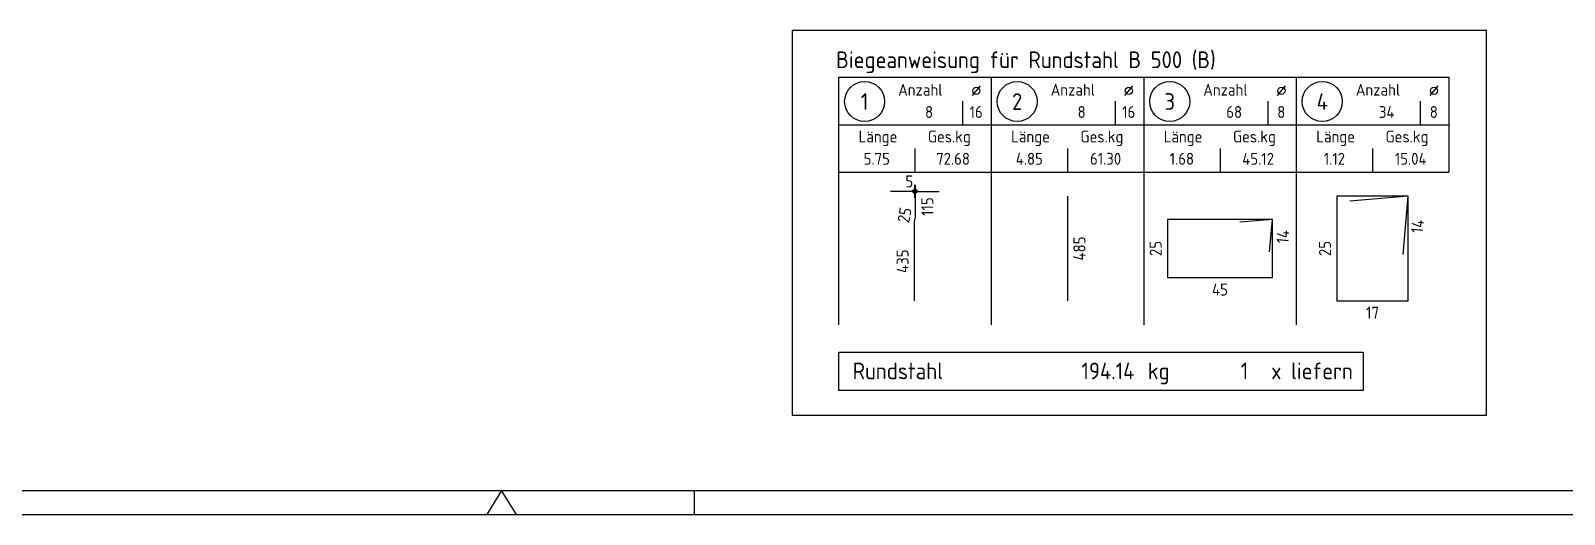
# Model space of a CAD drawing. Extents: x 0 to 25.9, y 0 to 27.3.
# Drawn here: x 8.04 to 16.09, y 0 to 2.54 of the extents above; entities that cross this region are included whole.
import ezdxf
from ezdxf.enums import TextEntityAlignment as Align

# ---------------------------------------------------------------- set-up
doc = ezdxf.new("R2010")
doc.units = 0
doc.header["$LTSCALE"] = 0.25
doc.linetypes.add('AUSGEZOGEN', pattern=[1000.01, 1000, 0.01])
for name, color, linetype in [('MASSE', 7, 'Continuous'), ('RAHMEN', 7, 'Continuous'), ('RND', 7, 'Continuous'), ('RND_BILD', 7, 'Continuous'), ('TEXT', 7, 'Continuous')]:
    doc.layers.add(name, color=color, linetype=linetype)
doc.styles.add('txt', font='isocp.shx')
doc.dimstyles.new('DOT_I', dxfattribs={"dimscale": 0.25, "dimtxt": 0.25, "dimasz": 0.25, "dimexe": 0.1, "dimexo": 0.3, "dimgap": 0.1, "dimtad": 1, "dimdec": 3, "dimzin": 3, "dimtxsty": 'txt', "dimblk": 'DOT', "dimblk1": 'DOT', "dimblk2": 'DOT', "dimsah": 1, "dimcen": 0.1, "dimse1": 1, "dimse2": 1, "dimazin": 0, "dimtfac": 1, "dimtdec": 4, "dimtix": 1, "dimtmove": 2, "dimatfit": 3, "dimfxl": 0, "dimtvp": 1, "dimtolj": 1, "dimtzin": 0, "dimarcsym": 0})

# ---------------------------------------------------------------- blocks, each defined once
blk = doc.blocks.new('DINA1')
at = {"layer": 'RAHMEN', "color": 5}
blk.add_line((2, 0.5), (83.6, 0.5), dxfattribs=at)
at = {"layer": 'RAHMEN', "color": 7, "linetype": 'Continuous'}
for p, q in [((42.05, 0.5), (41.74, 0)), ((42.36, 0), (42.05, 0.5))]:
    blk.add_line(p, q, dxfattribs=at)
at = {"layer": 'RAHMEN', "color": 7}
blk.add_line((46.1, 0), (46.1, 0.5), dxfattribs=at)
at = {"layer": 'RAHMEN'}
blk.add_line((0, 0), (84.1, 0), dxfattribs=at)
blk = doc.blocks.new('RND_LIS2')
at = {"layer": 'RND', "color": 3, "linetype": 'Continuous'}
for p, q in [((0, 0), (0, -5.2)), ((0, 0), (3.2, 0)), ((3.2, 0), (3.2, -2)), ((2.6, -0.503), (2.6, -1)), ((0, -1), (3.2, -1)), ((1.6, -1.503), (1.6, -2)), ((0, -2), (3.2, -2))]:
    blk.add_line(p, q, dxfattribs=at)
at = {"layer": 'RND', "color": 7, "linetype": 'Continuous'}
blk.add_line((2.805, -0.39), (2.973, -0.186), dxfattribs=at)
at = {"layer": 'RND', "color": 1, "linetype": 'Continuous'}
blk.add_circle((0.545, -0.513), 0.42, dxfattribs=at)
at = {"layer": 'RND', "color": 7, "linetype": 'Continuous'}
blk.add_circle((2.889, -0.288), 0.075, dxfattribs=at)
at = {"layer": 'RND', "color": 7, "linetype": 'Continuous', "style": 'txt'}
for s, p in [('Anzahl', (1.249, -0.391)), ('Länge', (0.42, -1.373)), ('Ges.kg', (1.872, -1.373))]:
    blk.add_text(s, height=0.25, dxfattribs=at).set_placement(p)
at = {"layer": 'RND', "color": 1, "linetype": 'Continuous', "style": 'txt'}
blk.add_attdef('POS1', text='', height=0.35, dxfattribs=at).set_placement((0.545, -0.513), align=Align.MIDDLE)
at = {"layer": 'RND', "color": 7, "linetype": 'Continuous', "style": 'txt'}
for tag, p in [('STK1', (1.897, -0.859)), ('DS1', (2.885, -0.859)), ('LANG1', (0.8, -1.841)), ('GEW', (2.4, -1.841))]:
    blk.add_attdef(tag, text='', height=0.25, dxfattribs=at).set_placement(p, align=Align.CENTER)
blk = doc.blocks.new('DOT')
at = {"layer": 'MASSE', "color": 7, "linetype": 'Continuous'}
for p, q in [((0, 0), (-1, 0)), ((0, 0.54), (0, -0.54))]:
    blk.add_line(p, q, dxfattribs=at)
at = {"layer": 'MASSE', "color": 7, "linetype": 'Continuous', "const_width": 0.2}
blk.add_lwpolyline([(-0.1, 0, 1), (0.1, 0, 1)], format="xyb", close=True, dxfattribs=at)
blk = doc.blocks.new('*D25')
at = {"layer": 'Defpoints', "color": 0, "linetype": 'AUSGEZOGEN', "transparency": 16777216}
for p in [(12.6779, 1.6959), (12.6826, 1.6959), (12.6826, 1.6959)]:
    blk.add_point(p, dxfattribs=at)
at = {"layer": 'RND_BILD', "color": 0, "linetype": 'AUSGEZOGEN', "lineweight": -2, "transparency": 16777216}
for p, q in [((12.6154, 1.6959), (12.5529, 1.6959)), ((12.6779, 1.6959), (12.6826, 1.6959)), ((12.7451, 1.6959), (12.8076, 1.6959))]:
    blk.add_line(p, q, dxfattribs=at)
at = {"layer": 'RND_BILD', "color": 0, "linetype": 'AUSGEZOGEN', "lineweight": -2, "transparency": 16777216, "xscale": 0.0625, "yscale": 0.0625, "zscale": 0.0625}
for p, rotation in [((12.6779, 1.6959), 1.0635774854814e-11), ((12.6826, 1.6959), 180.0000000000106)]:
    blk.add_blockref('DOT', p, dxfattribs=dict(at, rotation=rotation))
at = {"layer": 'RND_BILD', "color": 0, "linetype": 'AUSGEZOGEN', "transparency": 16777216, "insert": (12.6511, 1.7481), "char_height": 0.0625, "attachment_point": 5, "style": 'txt'}
blk.add_mtext('\\A1;5', dxfattribs=at)
blk = doc.blocks.new('RND_SUM')
at = {"layer": 'RND', "color": 5, "linetype": 'Continuous'}
for p, q in [((0, 0), (0, 0.8)), ((11, 0.8), (0, 0.8)), ((11, 0.8), (11, 0)), ((11, 0), (0, 0))]:
    blk.add_line(p, q, dxfattribs=at)
at = {"layer": 'RND', "color": 1, "linetype": 'Continuous', "style": 'txt'}
for s, p in [('Rundstahl', (0.292, 0.235)), ('kg', (6.483, 0.235))]:
    blk.add_text(s, height=0.35, dxfattribs=at).set_placement(p)
blk.add_text('x liefern', height=0.35, dxfattribs=at).set_placement((10.784, 0.235), align=Align.RIGHT)
for tag, p in [('RND-S', (6.203, 0.235)), ('RND-Z', (8.59, 0.235))]:
    blk.add_attdef(tag, text='', height=0.35, dxfattribs=at).set_placement(p, align=Align.RIGHT)

msp = doc.modelspace()

# ---------------------------------------------------------------- linework, layer by layer
at = {"layer": 'RND_BILD', "color": 1, "linetype": 'AUSGEZOGEN'}
for points in [[(12.6779, 1.1209), (12.6779, 1.537), (12.6826, 1.5609), (12.6826, 1.6709)], [(13.4802, 1.6709), (13.4802, 1.1209)], [(15.2404, 1.3641), (15.2672, 1.6709), (14.8932, 1.6709), (14.8932, 1.1209), (15.2672, 1.1209), (15.2672, 1.6709), (14.9604, 1.6441)], [(14.5403, 1.3782), (14.5552, 1.5487), (14.0052, 1.5487), (14.0052, 1.2431), (14.5552, 1.2431), (14.5552, 1.5487), (14.3848, 1.5338)]]:
    msp.add_lwpolyline(points, dxfattribs=at)
at = {"layer": 'TEXT', "color": 1, "linetype": 'AUSGEZOGEN'}
msp.add_lwpolyline([(12.0373, 0.5212), (15.6778, 0.5212), (15.6778, 2.5397), (12.0373, 2.5397)], close=True, dxfattribs=at)

# ---------------------------------------------------------------- block references
at = {"layer": 'RAHMEN', "color": 7, "linetype": 'AUSGEZOGEN', "xscale": 0.25, "yscale": 0.25, "zscale": 0.25}
msp.add_blockref('DINA1', (0, 0), dxfattribs=at)
at = {"layer": 'RND_BILD', "color": 6, "linetype": 'AUSGEZOGEN', "xscale": 0.25, "yscale": 0.25, "zscale": 0.25}
msp.add_blockref('RND_LIS2', (12.2802, 2.2959), dxfattribs=at).add_auto_attribs({'POS1': '1', 'STK1': '8', 'DS1': '16', 'LANG1': '5.75', 'GEW': '72.68'})
at = {"layer": 'RND_BILD', "color": 7, "linetype": 'AUSGEZOGEN', "xscale": 0.25, "yscale": 0.25, "zscale": 0.25}
for name, p, values in [('RND_LIS2', (13.0802, 2.2959), {'POS1': '2', 'STK1': '8', 'DS1': '16', 'LANG1': '4.85', 'GEW': '61.30'}), ('RND_LIS2', (13.8802, 2.2959), {'POS1': '3', 'STK1': '68', 'DS1': '8', 'LANG1': '1.68', 'GEW': '45.12'}), ('RND_LIS2', (14.6802, 2.2959), {'POS1': '4', 'STK1': '34', 'DS1': '8', 'LANG1': '1.12', 'GEW': '15.04'}), ('RND_SUM', (12.2807, 0.6507), {'RND-S': '194.14', 'RND-Z': '1'})]:
    msp.add_blockref(name, p, dxfattribs=at).add_auto_attribs(values)

# ---------------------------------------------------------------- texts
at = {"layer": 'RND_BILD', "color": 7, "linetype": 'AUSGEZOGEN', "style": 'txt'}
for s, rotation, p in [('25', 78.69007, (12.6257, 1.5713)), ('115', 90, (12.7451, 1.6159)), ('14', 84.99986, (15.3161, 1.5121)), ('485', 90, (13.5427, 1.3959)), ('14', 84.99986, (14.6101, 1.458)), ('435', 90, (12.6154, 1.329)), ('25', 90, (13.9427, 1.3959)), ('25', 90, (14.8307, 1.3959))]:
    msp.add_text(s, height=0.063, rotation=rotation, dxfattribs=at).set_placement(p, align=Align.MIDDLE)
for s, p in [('45', (14.2802, 1.1806)), ('17', (15.0802, 1.0584))]:
    msp.add_text(s, height=0.063, dxfattribs=at).set_placement(p, align=Align.MIDDLE)
at = {"layer": 'TEXT', "color": 1, "linetype": 'AUSGEZOGEN', "style": 'txt'}
msp.add_text('Biegeanweisung für Rundstahl B 500 (B)', height=0.0875, dxfattribs=at).set_placement((12.2669, 2.3431))

# ---------------------------------------------------------------- dimensions: what is measured, and where the dimension line sits
at = {"layer": 'RND_BILD', "color": 7, "linetype": 'AUSGEZOGEN'}
dim = msp.add_linear_dim(base=(12.6826, 1.6959), p1=(12.6779, 1.6959), p2=(12.6826, 1.6959), angle=0, text='5', dimstyle='DOT_I', override={"dimscale": 0.25, "dimdec": 0, "dimlfac": 100}, dxfattribs=at)
dim.commit()
dim.dimension.update_dxf_attribs({"geometry": '*D25', "text_midpoint": (12.6511, 1.7481), "dimtype": 160})

doc.saveas('drawing.dxf')
